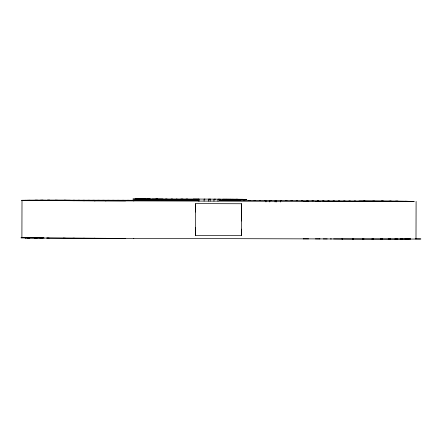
<?xml version="1.0" encoding="UTF-8"?>
<svg xmlns="http://www.w3.org/2000/svg" width="438" height="438" viewBox="0 0 438 438"><rect width="100%" height="100%" fill="white"/><g stroke="black" fill="none" stroke-linecap="round" stroke-linejoin="round"><path stroke-width="0.66" d="M21.9 237.807L22.004 200.314M182.953 200.412L182.958 199.049L158.627 198.983M187.606 200.423L187.667 199.049L186.057 199.055M193.607 200.44L193.667 199.066L193.662 200.429M195.589 235.507L195.676 203.626L241.628 203.747L241.541 235.633L195.589 235.507L195.589 227.694M198.25 201.135L198.255 199.093L199.109 199.082L199.098 201.13M204.097 201.157L204.103 199.109L204.957 199.104M208.521 201.173L208.526 199.126L230.366 199.213M210.136 201.168L210.141 199.12M213.963 201.195L213.968 199.153L215.584 199.148M217.982 201.212L217.987 199.17L220.287 199.164L220.281 200.527M222.783 200.555L222.789 199.191L237.861 199.257M226.211 200.577L226.216 199.213M241.557 221.02L241.628 203.747M265.965 201.951L265.97 200.588L264.541 200.588M269.808 201.978L269.813 200.615L271.242 200.609M275.08 202L275.086 200.637L276.515 200.631L276.509 201.995M280.353 202.022L280.358 200.659L281.787 200.653M415.996 238.907L416.1 201.414M195.633 212.063L195.676 203.626M413.122 201.403L407.926 201.442L409.037 201.425M194.987 200.27L198.118 200.259L191.652 200.177L192.84 200.193M28.005 200.341L28.426 200.314M219.279 200.281L219.668 200.265M220.051 200.248L225.422 200.161M220.818 200.215L221.206 200.199M221.584 200.182L221.973 200.166M222.739 200.133L222.351 200.15L226.961 200.095L226.419 200.111M223.123 200.117L223.511 200.1M223.889 200.084L229.266 199.996L228.724 200.013M224.656 200.051L225.044 200.035M225.422 200.018L225.811 200.002M226.194 199.985L231.565 199.898M226.961 199.952L227.349 199.936M227.727 199.92L228.116 199.903M228.882 199.87L228.499 199.887L233.104 199.832L232.567 199.848M229.266 199.854L229.654 199.838M230.032 199.821L235.409 199.733M230.799 199.788L231.187 199.772M231.571 199.755L231.959 199.739M232.726 199.706L232.337 199.723L236.942 199.668L236.405 199.684M233.104 199.69L233.492 199.673M233.87 199.657L239.247 199.569L238.71 199.586M234.642 199.624L235.031 199.608M235.409 199.591L235.797 199.575M236.175 199.558L241.552 199.471M236.942 199.525L237.33 199.509M237.714 199.493L238.102 199.476M238.869 199.443L238.48 199.46L243.085 199.405L242.636 199.405M239.247 199.427L239.635 199.41M240.068 199.394L240.38 199.383M308.768 201.37L308.642 201.376A95.243 0.274 0.2 0 1 303.326 201.354L303.441 201.365M308.659 238.863L308.533 238.869A95.243 0.274 0.2 0 1 303.216 238.852L303.331 238.858M409.683 201.414L410.077 201.398L405.177 201.288L406.929 201.31M28.322 237.807L27.928 237.823L37.06 237.971L34.629 237.949M241.781 199.454L242.318 199.438M243.813 199.372L244.568 199.378L239.383 199.317M234.1 199.783L234.637 199.766M235.639 199.717L236.175 199.701M237.172 199.651L237.714 199.635M237.938 199.619L238.48 199.602M239.476 199.553L240.013 199.536M240.243 199.52L240.785 199.504M227.191 200.078L227.727 200.062M227.957 200.046L228.494 200.029M229.496 199.98L230.032 199.963M230.262 199.947L230.799 199.931M231.795 199.881L232.337 199.865M233.334 199.816L233.87 199.799M221.814 200.308L222.351 200.292M222.581 200.275L223.123 200.259L219.164 200.314M223.347 200.243L223.889 200.226M224.119 200.21L224.656 200.193M225.652 200.144L226.194 200.128M25.431 200.303L26.127 200.286M412.678 201.42L411.988 201.436M25.327 237.796L26.017 237.785M135.15 199.049L135.862 199.033M29.072 200.297L30.189 200.286L24.993 200.325L29.976 200.396L28.93 200.374M28.968 237.796L30.08 237.779L24.889 237.818L29.872 237.894L28.82 237.872M139.673 199.044L140.713 199.033L137.083 199.022L139.021 199.011M196.93 200.292L197.861 200.275L192.517 200.292L194.094 200.281M27.238 200.275L37.602 200.243L35.111 200.254M410.877 201.447L404.849 201.464L406.667 201.453M27.134 237.768L40.92 237.73M408.232 238.929L407.816 238.934L410.767 238.945L404.745 238.956L406.563 238.945M195.293 200.303L172.807 200.297M407.712 201.475L400.507 201.48L403.004 201.469M407.608 238.967L400.403 238.973L402.894 238.967M144.617 199.016L135.068 199.06L135.605 199.082M34.876 200.232L41.024 200.237M83.417 200.746L84.66 200.741M358.936 201.004L360.156 200.998A95.802 0.274 0.2 0 1 365.018 201.02L363.452 201.026M35.007 237.746L37.498 237.741M83.308 238.239L84.556 238.239M144.398 198.994L132.917 199.044L192.085 200.237L184.617 200.297M141.846 198.989L150.497 199.005L141.321 199M148.591 199.011L147.694 199.011L163.002 199.011M41.61 200.221L46.094 200.232M73.097 200.703L74.663 200.697M243.473 200.494L244.875 200.494M248.718 200.522L250.153 200.516M253.991 200.544L255.425 200.538M259.269 200.566L260.698 200.56M285.631 200.681L287.06 200.681M290.903 200.703L292.332 200.703M296.176 200.73L297.605 200.724M301.448 200.752L302.882 200.746M306.72 200.774L308.155 200.774M311.993 200.796L313.427 200.796M317.271 200.823L318.7 200.818M322.543 200.845L323.972 200.839M327.816 200.867L329.245 200.867M333.088 200.889L334.517 200.889M338.36 200.916L339.789 200.911M343.633 200.938L345.062 200.933M348.905 200.96L350.334 200.954M354.178 200.982L355.612 200.982M41.506 237.714L43.636 237.714M72.987 238.195L74.553 238.195M230.164 199.235L233.054 199.235M56.064 200.226L51.142 200.215A96.344 0.279 0.2 0 0 47.468 200.215L49.817 200.226L41.999 200.204A98.227 0.285 0.2 0 0 33.452 200.484A98.227 0.285 0.2 0 0 125.624 200.894M64.523 200.226L55.407 200.215L57.515 200.226M238.65 200.473L240.566 200.473M63.466 200.659L65.328 200.653L46.811 200.566M388.933 201.157L391.304 201.162L381.323 201.113L383.453 201.113A95.906 0.279 0.2 0 0 379.352 201.091L220.084 200.336L222.931 200.341L222.077 200.325M372.787 201.069L374.649 201.069M43.729 237.697L41.895 237.697A98.227 0.285 0.2 0 0 33.348 237.982A98.227 0.285 0.2 0 0 125.514 238.392M65.218 238.152L63.357 238.152L95.073 238.277L94.165 238.283A95.183 0.274 0.2 0 0 99.503 238.299L105.958 238.316L105.399 238.321A95.243 0.274 0.2 0 0 110.863 238.338L326.02 238.918A95.243 0.274 0.2 0 0 327.235 238.924M44.216 238.037L43.028 238.037A95.791 0.274 0.2 0 1 39.924 238.015L42.502 238.015L34.317 237.971M49.078 238.058L46.702 238.058L63.625 238.141M232.852 199.257L243.052 199.323L241.283 199.301M145.958 199.219L144.934 199.197L152.052 199.339L151.028 199.317M156.109 199.421L155.09 199.399L164.234 199.58M64.167 200.204L182.651 200.325L180.511 200.314M230.202 200.423L232.567 200.429M27.025 200.39L42.606 200.522L40.033 200.516A95.791 0.274 0.2 0 0 43.138 200.538L49.182 200.566M180.878 199.022L210.41 199.115M193.612 199.076L198.255 199.093M333.597 238.929L337.397 238.945A95.243 0.274 0.2 0 0 342.746 238.956L341.87 238.945L348.484 238.967A95.194 0.274 0.2 0 0 353.647 238.978L352.426 238.967L359.127 238.984A95.347 0.274 0.2 0 0 364.016 238.995L362.478 238.978L369.168 239A95.161 0.274 0.2 0 0 373.724 239L371.878 238.989L378.459 239.006A95.161 0.274 0.2 0 0 382.598 239.006L380.491 238.995L386.863 239.006A95.44 0.274 0.2 0 0 390.537 239.006L388.188 238.995L394.266 239A94.98 0.274 0.2 0 0 397.414 239L394.857 238.984L400.551 238.995A95.791 0.274 0.2 0 0 403.135 238.984M151.762 198.989L158.096 199.005L155.89 198.989M394.37 201.507L388.292 201.496L390.647 201.507A95.44 0.274 0.2 0 1 386.973 201.513L380.595 201.502L382.708 201.513A95.161 0.274 0.2 0 1 378.563 201.513L371.988 201.496L373.822 201.507A95.161 0.274 0.2 0 1 369.278 201.502L362.587 201.485L364.126 201.496A95.347 0.274 0.2 0 1 359.237 201.491L352.535 201.469L353.751 201.48A95.194 0.274 0.2 0 1 348.593 201.475L341.979 201.453L342.855 201.464A95.243 0.274 0.2 0 1 337.501 201.453L331.068 201.425L331.593 201.436A95.243 0.274 0.2 0 1 326.124 201.425L110.967 200.845A95.243 0.274 0.2 0 1 105.503 200.828L106.062 200.818L99.612 200.807A95.183 0.274 0.2 0 1 94.269 200.79L95.177 200.785L64.944 200.664M390.192 201.168L394.977 201.184A95.243 0.274 0.2 0 1 398.082 201.206L395.503 201.201L408.046 201.294M239.268 200.456L225.028 200.325L246.802 199.367L236.208 199.257M166.686 200.303L168.4 200.314M171.614 200.308L173.322 200.319M151.904 200.292L153.618 200.303M156.831 200.292L158.545 200.303M161.759 200.297L163.473 200.308M137.127 200.275L138.835 200.286M142.054 200.281L143.763 200.292M146.982 200.286L148.69 200.297M122.344 200.265L124.058 200.275M127.272 200.27L128.986 200.281M132.199 200.275L133.913 200.286M107.567 200.254L109.276 200.265M112.489 200.259L114.203 200.27M117.417 200.259L119.131 200.275M92.785 200.243L94.498 200.254M97.712 200.243L99.421 200.259M102.64 200.248L104.348 200.259M66.127 200.226L64.287 200.215A95.243 0.274 0.2 0 1 68.832 200.221L70.348 200.232M78.002 200.226L79.716 200.243M82.93 200.232L84.643 200.243M87.857 200.237L89.571 200.248M73.075 200.226L74.788 200.237M142.804 199.159L143.927 199.18M223.9 200.38L226.725 200.401M36.956 200.494L34.421 200.473M235.775 199.279L237.615 199.295M171.094 199.011L172.599 199.027M165.575 199L167.086 199.016M224.376 200.363L226.577 200.385M37.164 200.478L34.733 200.456M138.435 199.12L136.667 199.098L141.896 199.142L141.228 199.126M409.804 201.316L411.09 201.332M28.207 237.905L26.915 237.883M136.826 199.093L137.291 199.098M138.857 199.131L147.989 199.257M140.888 199.175L142.082 199.191M142.919 199.213L144.113 199.235M144.951 199.252L146.139 199.274M146.982 199.295L148.17 199.312M149.013 199.334L158.14 199.46M151.039 199.372L152.232 199.394M153.07 199.41L154.264 199.432M155.101 199.454L156.295 199.476M157.132 199.493L158.326 199.514M159.164 199.531L160.357 199.553M162.383 199.591L161.195 199.575L168.291 199.662L167.272 199.64M163.226 199.613L164.414 199.635M165.252 199.651L174.384 199.783M167.283 199.695L168.477 199.712M170.508 199.755L169.314 199.733L170.322 199.701M172.539 199.794L171.346 199.772L178.447 199.859L177.423 199.843M173.377 199.816L174.57 199.832M175.408 199.854L184.535 199.98M177.439 199.892L178.627 199.914M180.659 199.952L179.471 199.936L180.478 199.903M182.69 199.996L181.496 199.974L188.597 200.062L187.579 200.04M183.527 200.013L184.721 200.035M185.559 200.056L194.691 200.182M187.59 200.095L188.783 200.117M190.815 200.155L189.621 200.133L190.629 200.1M193.684 200.215L194.872 200.237M176.328 199.022L177.072 199.033M148.997 199.279L150.02 199.301M153.059 199.361L154.077 199.378M159.153 199.482L160.171 199.498M161.179 199.52L162.202 199.542M165.241 199.602L166.265 199.619M171.335 199.723L172.353 199.739M175.392 199.799L176.415 199.821M181.485 199.92L182.509 199.942M185.548 200.002L186.566 200.024M191.636 200.122L192.66 200.139M195.698 200.199L196.722 200.221M133.459 200.9L133.918 200.911M133.355 238.392L133.814 238.403M409.185 201.349L408.134 201.327L412.771 201.37M25.973 200.369L25.338 200.352M25.864 237.867L25.234 237.845M244.114 199.345L244.65 199.361M319.97 201.398L320.134 201.409A95.243 0.274 0.2 0 1 315.705 201.392L315.721 201.398M319.866 238.891L320.03 238.902A95.243 0.274 0.2 0 1 315.595 238.891L315.612 238.891M241.535 229.118L241.541 235.633M364.739 201.009A98.222 0.285 0.2 0 1 413.74 201.458A98.222 0.285 0.2 0 1 323.326 201.425M403.239 201.491A95.791 0.274 0.2 0 1 400.655 201.496L394.961 201.491L397.523 201.502A94.98 0.274 0.2 0 1 394.37 201.507M415.164 238.858A98.222 0.285 0.2 0 1 323.217 238.918M331.489 238.934A95.243 0.274 0.2 0 1 330.274 238.929M46.893 200.199A98.227 0.285 0.2 0 1 64.156 200.204M34.766 237.73A95.243 0.274 0.2 0 1 37.35 237.724M43.148 200.232L40.592 200.221L43.148 200.232M43.044 237.73L40.482 237.714L43.044 237.73"/></g></svg>
